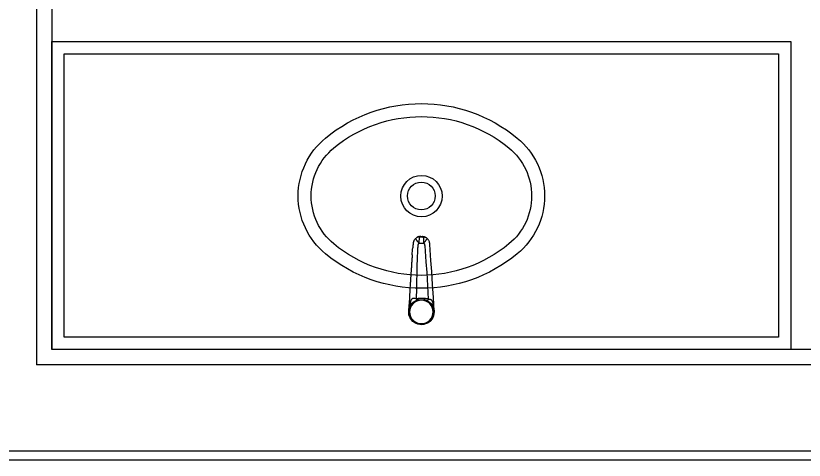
# Model space of a CAD drawing. Header units: millimetres. Extents: x 188.6 to 263.2, y 40.1 to 120.1.
# Drawn here: x 234.788 to 236.068, y 89.935 to 90.657 of the extents above; entities that cross this region are included whole.
import ezdxf

# ---------------------------------------------------------------- set-up
doc = ezdxf.new("R2010")
doc.units = ezdxf.units.MM
doc.layers.add('ARQ', color=8, linetype='Continuous')
doc.layers.add('ARQ-BASE', color=8, linetype='Continuous')

# ---------------------------------------------------------------- blocks, each defined once
blk = doc.blocks.new('_XREF_APTOS 605 E 606_R01$0$A$C2D591F4F')
at = {"layer": 'ARQ-BASE'}
for p, q in [((0.203, 0.1425), (0.197, 0.1425)), ((0.1865, 0.1318), (0.1865, 0.132)), ((0.2037, 0.1324), (0.1963, 0.1324)), ((0.1949, 0.0422), (0.2051, 0.0422)), ((0.1949, 0.0404), (0.1949, 0.0422)), ((0.2051, 0.0404), (0.1949, 0.0404)), ((0.2051, 0.0404), (0.2051, 0.0422)), ((0.1794, 0.0224), (0.1794, 0.0222)), ((0.1794, 0.0222), (0.1794, 0.0222)), ((0.2205, 0.0239), (0.2205, 0.0239)), ((0.2205, 0.0239), (0.2205, 0.0235))]:
    blk.add_line(p, q, dxfattribs=at)
for points in [[(0.3556, 0.3031, 0.358974), (0.0444, 0.3031, 0.471698), (0.0444, 0.1149, 0.358974), (0.3556, 0.1149, 0.471698)], [(0.3422, 0.2869, 0.358974), (0.0578, 0.2869, 0.471698), (0.0578, 0.1311, 0.358974), (0.3422, 0.1311, 0.471698)], [(0.2, 0.2315, 1), (0.2, 0.1865, 1)]]:
    blk.add_lwpolyline(points, format="xyb", close=True, dxfattribs=at)
blk.add_lwpolyline([(0.2335, 0.209, 336.274616), (0.2335, 0.2086)], format="xyb", dxfattribs=at)
for points in [[(0.1907, 0.1399, 0), (0.1911, 0.1402, 0), (0.1914, 0.1406, 0), (0.1918, 0.1409, 0), (0.192, 0.141, 0), (0.1921, 0.141, 0), (0.1922, 0.1411, 0), (0.1923, 0.1412, 0), (0.1923, 0.1412, 0), (0.1924, 0.1412, 0), (0.1924, 0.1413, 0), (0.1924, 0.1413, 0), (0.1924, 0.1413, 0), (0.1924, 0.1413, 0)], [(0.197, 0.1425, 0), (0.1956, 0.1424, 0), (0.1942, 0.1421, 0), (0.193, 0.1416, 0), (0.1924, 0.1413, 0)], [(0.197, 0.1425, 0), (0.197, 0.1424, 0), (0.1969, 0.1422, 0), (0.1969, 0.142, 0), (0.1969, 0.1418, 0), (0.1969, 0.1415, 0), (0.1969, 0.1411, 0), (0.1968, 0.1407, 0), (0.1968, 0.1402, 0), (0.1968, 0.1397, 0), (0.1967, 0.1392, 0), (0.1967, 0.1386, 0), (0.1966, 0.138, 0), (0.1966, 0.1374, 0), (0.1966, 0.137, 0), (0.1965, 0.1363, 0), (0.1965, 0.1355, 0), (0.1964, 0.1348, 0), (0.1964, 0.1341, 0), (0.1963, 0.1336, 0), (0.1963, 0.133, 0), (0.1963, 0.1324, 0)], [(0.199, 0.1433, 0), (0.1989, 0.1433, 0), (0.1987, 0.1432, 0), (0.1986, 0.1432, 0), (0.1984, 0.1431, 0), (0.1982, 0.1431, 0), (0.198, 0.143, 0), (0.1977, 0.1429, 0), (0.1974, 0.1428, 0), (0.197, 0.1425, 0)], [(0.202, 0.1433, 0), (0.201, 0.1434, 0), (0.2003, 0.1434, 0), (0.1995, 0.1434, 0), (0.1988, 0.1434, 0), (0.198, 0.1433, 0)], [(0.198, 0.1433, 0), (0.199, 0.1433, 0)], [(0.201, 0.1433, 0), (0.2008, 0.1433, 0), (0.2006, 0.1433, 0), (0.2005, 0.1434, 0), (0.2005, 0.1434, 0), (0.2004, 0.1434, 0), (0.2003, 0.1434, 0), (0.2002, 0.1434, 0), (0.2002, 0.1434, 0), (0.2001, 0.1434, 0), (0.2001, 0.1434, 0), (0.2, 0.1434, 0), (0.2, 0.1434, 0), (0.1999, 0.1434, 0), (0.1999, 0.1434, 0), (0.1998, 0.1434, 0), (0.1998, 0.1434, 0), (0.1996, 0.1434, 0), (0.1995, 0.1434, 0), (0.1994, 0.1433, 0), (0.1993, 0.1433, 0), (0.199, 0.1433, 0)], [(0.203, 0.1425, 0), (0.2026, 0.1427, 0), (0.2022, 0.1429, 0), (0.2018, 0.1431, 0), (0.2016, 0.1431, 0), (0.2014, 0.1432, 0), (0.2012, 0.1432, 0), (0.2011, 0.1433, 0), (0.201, 0.1433, 0), (0.201, 0.1433, 0)], [(0.201, 0.1433, 0), (0.202, 0.1433, 0), (0.202, 0.1433, 0)], [(0.2037, 0.1324, 0), (0.2036, 0.1331, 0), (0.2036, 0.1338, 0), (0.2035, 0.1346, 0), (0.2035, 0.1353, 0), (0.2034, 0.136, 0), (0.2034, 0.1366, 0), (0.2034, 0.1373, 0), (0.2033, 0.138, 0), (0.2033, 0.1386, 0), (0.2032, 0.1392, 0), (0.2032, 0.1396, 0), (0.2032, 0.14, 0), (0.2031, 0.1404, 0), (0.2031, 0.1408, 0), (0.2031, 0.1413, 0), (0.203, 0.1416, 0), (0.203, 0.1419, 0), (0.203, 0.1422, 0), (0.203, 0.1424, 0), (0.203, 0.1425, 0)], [(0.203, 0.1425, 0), (0.2044, 0.1424, 0), (0.2057, 0.1421, 0), (0.207, 0.1416, 0), (0.2075, 0.1413, 0)], [(0.2031, 0.1431, 0), (0.2035, 0.1431, 0), (0.204, 0.1429, 0), (0.2045, 0.1427, 0), (0.205, 0.1426, 0), (0.2055, 0.1424, 0), (0.206, 0.1421, 0), (0.2066, 0.1418, 0), (0.207, 0.1416, 0)], [(0.1794, 0.0225, 0), (0.1805, 0.0438, 0), (0.1818, 0.0651, 0), (0.1832, 0.0864, 0), (0.1844, 0.1039, 0), (0.1857, 0.1215, 0), (0.1863, 0.1302, 0), (0.1864, 0.1312, 0), (0.1864, 0.1316, 0), (0.1865, 0.1318, 0)], [(0.1865, 0.132, 0), (0.1865, 0.132, 0), (0.1865, 0.1325, 0), (0.1866, 0.1329, 0), (0.1867, 0.1334, 0), (0.1869, 0.1339, 0), (0.1869, 0.1339, 0)], [(0.1869, 0.1339, 0), (0.1869, 0.1339, 0), (0.1871, 0.1347, 0), (0.1875, 0.1356, 0), (0.1879, 0.1364, 0), (0.1885, 0.1374, 0), (0.1891, 0.1383, 0), (0.1899, 0.1391, 0), (0.1907, 0.1399, 0)], [(0.1963, 0.1324, 0), (0.196, 0.132, 0), (0.1957, 0.1317, 0), (0.1954, 0.1314, 0), (0.1952, 0.131, 0), (0.1951, 0.1307, 0), (0.1949, 0.1303, 0), (0.1948, 0.1298, 0), (0.1947, 0.1293, 0), (0.1946, 0.1287, 0), (0.1946, 0.1281, 0), (0.1939, 0.1194, 0), (0.1926, 0.1019, 0), (0.1914, 0.0844, 0), (0.1901, 0.063, 0), (0.1888, 0.0415, 0)], [(0.1963, 0.1324, 0), (0.1953, 0.1334, 0), (0.1943, 0.1345, 0), (0.1935, 0.1355, 0), (0.1926, 0.1365, 0), (0.192, 0.1375, 0), (0.1914, 0.1383, 0), (0.191, 0.1389, 0), (0.1907, 0.1394, 0), (0.1906, 0.1398, 0), (0.1907, 0.1399, 0)], [(0.2037, 0.1324, 0), (0.204, 0.1327, 0), (0.2044, 0.1331, 0), (0.2048, 0.1335, 0), (0.2051, 0.134, 0), (0.2055, 0.1344, 0), (0.2059, 0.1348, 0), (0.2063, 0.1352, 0), (0.2066, 0.1357, 0), (0.207, 0.1361, 0), (0.2073, 0.1365, 0), (0.2076, 0.1369, 0), (0.2079, 0.1373, 0), (0.2082, 0.1377, 0), (0.2084, 0.138, 0), (0.2087, 0.1383, 0), (0.2088, 0.1386, 0), (0.209, 0.1389, 0), (0.2091, 0.1391, 0), (0.2092, 0.1393, 0), (0.2093, 0.1395, 0), (0.2093, 0.1396, 0), (0.2093, 0.1397, 0), (0.2093, 0.1398, 0), (0.2093, 0.1399, 0)], [(0.2079, 0.0421, 0), (0.2078, 0.0453, 0), (0.2077, 0.0486, 0), (0.2076, 0.0522, 0), (0.2075, 0.056, 0), (0.2075, 0.0595, 0), (0.2074, 0.0631, 0), (0.2074, 0.0642, 0), (0.2073, 0.0652, 0), (0.2073, 0.0662, 0), (0.2073, 0.0672, 0), (0.2073, 0.0682, 0), (0.2072, 0.0739, 0), (0.2071, 0.0795, 0), (0.2071, 0.0806, 0), (0.207, 0.0817, 0), (0.207, 0.0828, 0), (0.207, 0.0839, 0), (0.207, 0.0851, 0), (0.2069, 0.0862, 0), (0.2069, 0.0873, 0), (0.2069, 0.0884, 0), (0.2068, 0.0922, 0), (0.2067, 0.0959, 0), (0.2066, 0.0994, 0), (0.2065, 0.1029, 0), (0.2064, 0.1057, 0), (0.2063, 0.1085, 0), (0.2063, 0.1092, 0), (0.2062, 0.1099, 0), (0.2062, 0.1106, 0), (0.2062, 0.1113, 0), (0.2061, 0.112, 0), (0.2061, 0.1127, 0), (0.206, 0.1148, 0), (0.2059, 0.1168, 0), (0.2058, 0.1189, 0), (0.2057, 0.1209, 0), (0.2056, 0.1229, 0), (0.2055, 0.1248, 0), (0.2055, 0.1252, 0), (0.2054, 0.1256, 0), (0.2054, 0.126, 0), (0.2054, 0.1264, 0), (0.2054, 0.1267, 0), (0.2053, 0.1271, 0), (0.2053, 0.1275, 0), (0.2053, 0.1278, 0), (0.2053, 0.1282, 0), (0.2052, 0.1286, 0), (0.2052, 0.1289, 0), (0.2052, 0.1292, 0), (0.2052, 0.1294, 0), (0.2051, 0.1296, 0), (0.2051, 0.1298, 0), (0.2051, 0.13, 0), (0.205, 0.1302, 0), (0.205, 0.1303, 0), (0.2049, 0.1305, 0), (0.2049, 0.1306, 0), (0.2047, 0.131, 0), (0.2045, 0.1313, 0), (0.2043, 0.1316, 0), (0.2041, 0.1318, 0), (0.2039, 0.1321, 0), (0.2037, 0.1324, 0)], [(0.2093, 0.1399, 0), (0.2101, 0.1391, 0), (0.2108, 0.1382, 0), (0.2115, 0.1373, 0), (0.212, 0.1364, 0), (0.2124, 0.1357, 0), (0.2127, 0.1351, 0), (0.2129, 0.1344, 0), (0.213, 0.1342, 0)], [(0.213, 0.1342, 0), (0.213, 0.1339, 0), (0.2132, 0.1334, 0), (0.2133, 0.1329, 0), (0.2133, 0.1326, 0), (0.2133, 0.1325, 0), (0.2134, 0.1325, 0), (0.2134, 0.1324, 0), (0.2134, 0.1324, 0), (0.2134, 0.1324, 0), (0.2134, 0.1324, 0), (0.2134, 0.1324, 0), (0.2134, 0.1324, 0), (0.2134, 0.1324, 0), (0.2134, 0.1324, 0), (0.2134, 0.1324, 0), (0.2135, 0.1312, 0), (0.2136, 0.1304, 0), (0.2136, 0.1297, 0), (0.2137, 0.1289, 0), (0.2138, 0.1282, 0), (0.2138, 0.1275, 0), (0.2139, 0.1268, 0), (0.2139, 0.1263, 0), (0.214, 0.1257, 0), (0.214, 0.1251, 0), (0.214, 0.1247, 0)], [(0.2149, 0.1134, 0), (0.2149, 0.1126, 0), (0.215, 0.1121, 0), (0.215, 0.1117, 0), (0.2151, 0.1111, 0), (0.2151, 0.1106, 0), (0.2151, 0.1101, 0), (0.2152, 0.1098, 0), (0.2152, 0.1095, 0), (0.2152, 0.1092, 0), (0.2153, 0.1076, 0), (0.2154, 0.1059, 0), (0.2156, 0.104, 0), (0.2157, 0.1022, 0), (0.2158, 0.1002, 0), (0.216, 0.0982, 0), (0.2161, 0.0964, 0), (0.2162, 0.0947, 0), (0.2163, 0.0929, 0), (0.2165, 0.0911, 0), (0.2165, 0.0906, 0), (0.2165, 0.09, 0), (0.2165, 0.0899, 0), (0.2165, 0.0898, 0), (0.2166, 0.0896, 0), (0.2166, 0.0894, 0), (0.2166, 0.089, 0), (0.2166, 0.0884, 0), (0.2167, 0.0876, 0), (0.2168, 0.0868, 0), (0.2168, 0.0866, 0)], [(0.2168, 0.0866, 0), (0.2168, 0.0858, 0), (0.2169, 0.0846, 0), (0.217, 0.0838, 0), (0.217, 0.0829, 0), (0.217, 0.0826, 0), (0.217, 0.0824, 0), (0.2171, 0.0821, 0), (0.2171, 0.0818, 0), (0.2171, 0.0816, 0), (0.2171, 0.0813, 0), (0.2173, 0.0785, 0), (0.2175, 0.0759, 0), (0.2176, 0.0734, 0), (0.2178, 0.0711, 0), (0.2179, 0.0697, 0), (0.218, 0.068, 0), (0.2181, 0.0663, 0), (0.2182, 0.0647, 0), (0.2183, 0.0631, 0), (0.2185, 0.0596, 0), (0.2187, 0.0561, 0), (0.2189, 0.0527, 0), (0.2191, 0.0491, 0), (0.2195, 0.0426, 0), (0.2198, 0.0362, 0), (0.2202, 0.03, 0), (0.2205, 0.0239, 0)], [(0.1811, 0.0348, 0), (0.1813, 0.0357, 0), (0.1816, 0.0366, 0), (0.1819, 0.0374, 0), (0.1824, 0.0382, 0), (0.1827, 0.0387, 0), (0.183, 0.0392, 0), (0.1833, 0.0395, 0), (0.1836, 0.0397, 0), (0.1839, 0.04, 0), (0.1842, 0.0402, 0), (0.1846, 0.0404, 0), (0.1849, 0.0405, 0), (0.1852, 0.0406, 0), (0.1854, 0.0407, 0), (0.1858, 0.0408, 0), (0.1864, 0.0409, 0), (0.1869, 0.041, 0), (0.1873, 0.041, 0), (0.1877, 0.0411, 0), (0.1881, 0.0412, 0), (0.1883, 0.0413, 0), (0.1885, 0.0413, 0), (0.1886, 0.0414, 0), (0.1888, 0.0415, 0)], [(0.1888, 0.0415, 0), (0.1903, 0.0418, 0), (0.1918, 0.0421, 0), (0.1933, 0.0422, 0), (0.1949, 0.0422, 0)], [(0.1896, 0.0382, 0), (0.1892, 0.0401, 0), (0.1888, 0.0415, 0)], [(0.2177, 0.0314, 0), (0.2172, 0.0321, 0), (0.2165, 0.033, 0), (0.2158, 0.034, 0), (0.2148, 0.035, 0), (0.2138, 0.0359, 0), (0.2126, 0.0369, 0), (0.2113, 0.0377, 0), (0.2104, 0.0382, 0), (0.2095, 0.0387, 0), (0.2086, 0.0392, 0), (0.2076, 0.0396, 0)], [(0.2079, 0.0421, 0), (0.2079, 0.0421, 0), (0.2081, 0.0421, 0), (0.2083, 0.0421, 0), (0.2085, 0.042, 0), (0.2088, 0.0421, 0), (0.2091, 0.0421, 0), (0.2099, 0.0422, 0), (0.2107, 0.0424, 0), (0.2112, 0.0425, 0), (0.2117, 0.0425, 0), (0.2121, 0.0426, 0), (0.2124, 0.0426, 0), (0.2128, 0.0426, 0), (0.213, 0.0425, 0), (0.2133, 0.0425, 0), (0.2136, 0.0424, 0), (0.2139, 0.0424, 0), (0.2142, 0.0423, 0), (0.2146, 0.0421, 0), (0.215, 0.0419, 0), (0.2152, 0.0417, 0), (0.2154, 0.0416, 0), (0.2158, 0.0412, 0), (0.2161, 0.0409, 0), (0.2164, 0.0405, 0), (0.2167, 0.0401, 0), (0.2171, 0.0394, 0), (0.2174, 0.0387, 0), (0.2176, 0.0381, 0), (0.2179, 0.0375, 0)], [(0.1794, 0.0225, 0), (0.1794, 0.0225, 0), (0.1794, 0.0225, 0), (0.1794, 0.0225, 0), (0.1794, 0.0225, 0), (0.1794, 0.0225, 0), (0.1794, 0.0225, 0), (0.1794, 0.0225, 0), (0.1794, 0.0226, 0), (0.1794, 0.0226, 0), (0.1794, 0.0227, 0), (0.1794, 0.0227, 0), (0.1794, 0.0229, 0), (0.1795, 0.0238, 0), (0.1796, 0.0247, 0), (0.18, 0.0284, 0), (0.1806, 0.0321, 0), (0.1811, 0.0348, 0)], [(0.1814, 0.0297, 0), (0.1818, 0.0308, 0), (0.1819, 0.0321, 0), (0.1816, 0.0334, 0), (0.1811, 0.0348, 0)], [(0.1896, 0.0382, 0), (0.1885, 0.0376, 0), (0.1871, 0.0365, 0), (0.1857, 0.0354, 0), (0.1848, 0.0345, 0), (0.184, 0.0336, 0), (0.1833, 0.0328, 0), (0.1827, 0.0319, 0), (0.182, 0.0308, 0), (0.1814, 0.0297, 0)], [(0.2177, 0.0314, 0), (0.2172, 0.0325, 0), (0.217, 0.0338, 0), (0.2171, 0.0352, 0), (0.2175, 0.0366, 0), (0.2179, 0.0375, 0)], [(0.2179, 0.0375, 0), (0.2186, 0.0348, 0), (0.2193, 0.032, 0), (0.2199, 0.0284, 0), (0.2202, 0.0264, 0), (0.2204, 0.0252, 0), (0.2204, 0.0245, 0), (0.2204, 0.0242, 0), (0.2204, 0.0242, 0), (0.2205, 0.0241, 0), (0.2205, 0.024, 0), (0.2205, 0.024, 0), (0.2205, 0.0239, 0), (0.2205, 0.0239, 0), (0.2205, 0.0239, 0), (0.2205, 0.0239, 0), (0.2205, 0.0239, 0), (0.2205, 0.0239, 0)]]:
    blk.add_polyline3d(points, dxfattribs=at)
blk.add_circle((0.2, 0.0206), 0.0191, dxfattribs=at)
for centre, radius, start, end in [((0.1998, 0.1299), 0.0136, 102.4001, 123.0332), ((0.1992, 0.1325), 0.0109, 96.4456, 102.3614), ((0.2007, 0.1325), 0.0109, 77.2283, 83.0963), ((0.2001, 0.13), 0.0135, 47.2407, 56.8896), ((-2.8004, -0.1088), 3.0235, 4.2155, 4.4292), ((0.2, 0.0206), 0.0204, 104.4666, 75.5334), ((0.2, 0.0206), 0.0195, 0, 180), ((0.2, 0.0206), 0.0195, 90, 180), ((0.1999, 0.0205), 0.0205, 104.0619, 120.0027), ((0.2, 0.0206), 0.0195, 0, 90), ((0.2052, 0.0157), 0.0265, 84.0406, 90.134), ((0.2001, 0.0205), 0.0205, 68.4737, 75.9324), ((0.7771, -0.0201), 0.5726, 173.7595, 174.015), ((0.2, 0.0206), 0.0207, 180, 31.2083), ((0.2, 0.0206), 0.0207, 154.1045, 180), ((0.2, 0.0206), 0.0195, 180, 0)]:
    blk.add_arc(centre, radius, start, end, dxfattribs=at)
blk = doc.blocks.new('A$C0BE265FA')
at = {"layer": 'ARQ-BASE'}
for p, q in [((23.4999, 3.425), (23.4999, 2.1951)), ((23.5249, 3.4), (23.5249, 2.2201)), ((25.505, 2.2201), (23.5249, 2.2201)), ((25.53, 2.1951), (23.4999, 2.1951)), ((25.53, 2.1951), (23.4999, 2.1951)), ((25.42, 2.0551), (23.2159, 2.0551)), ((25.42, 2.0551), (23.4999, 2.0551)), ((25.4046, 2.0401), (21.745, 2.0401))]:
    blk.add_line(p, q, dxfattribs=at)
for points in [[(24.7249, 2.7201), (24.7249, 2.2201), (23.5249, 2.2201), (23.5249, 2.7201)], [(24.7049, 2.7001), (24.7049, 2.2401), (23.5449, 2.2401), (23.5449, 2.7001)]]:
    blk.add_lwpolyline(points, close=True, dxfattribs=at)
at = {"layer": 'ARQ-BASE', "xscale": -1}
blk.add_blockref('_XREF_APTOS 605 E 606_R01$0$A$C2D591F4F', (24.3249, 2.2604), dxfattribs=at)

msp = doc.modelspace()

# ---------------------------------------------------------------- block references
at = {"layer": 'ARQ'}
msp.add_blockref('A$C0BE265FA', (211.3213, 87.8947), dxfattribs=at)

doc.saveas('drawing.dxf')
